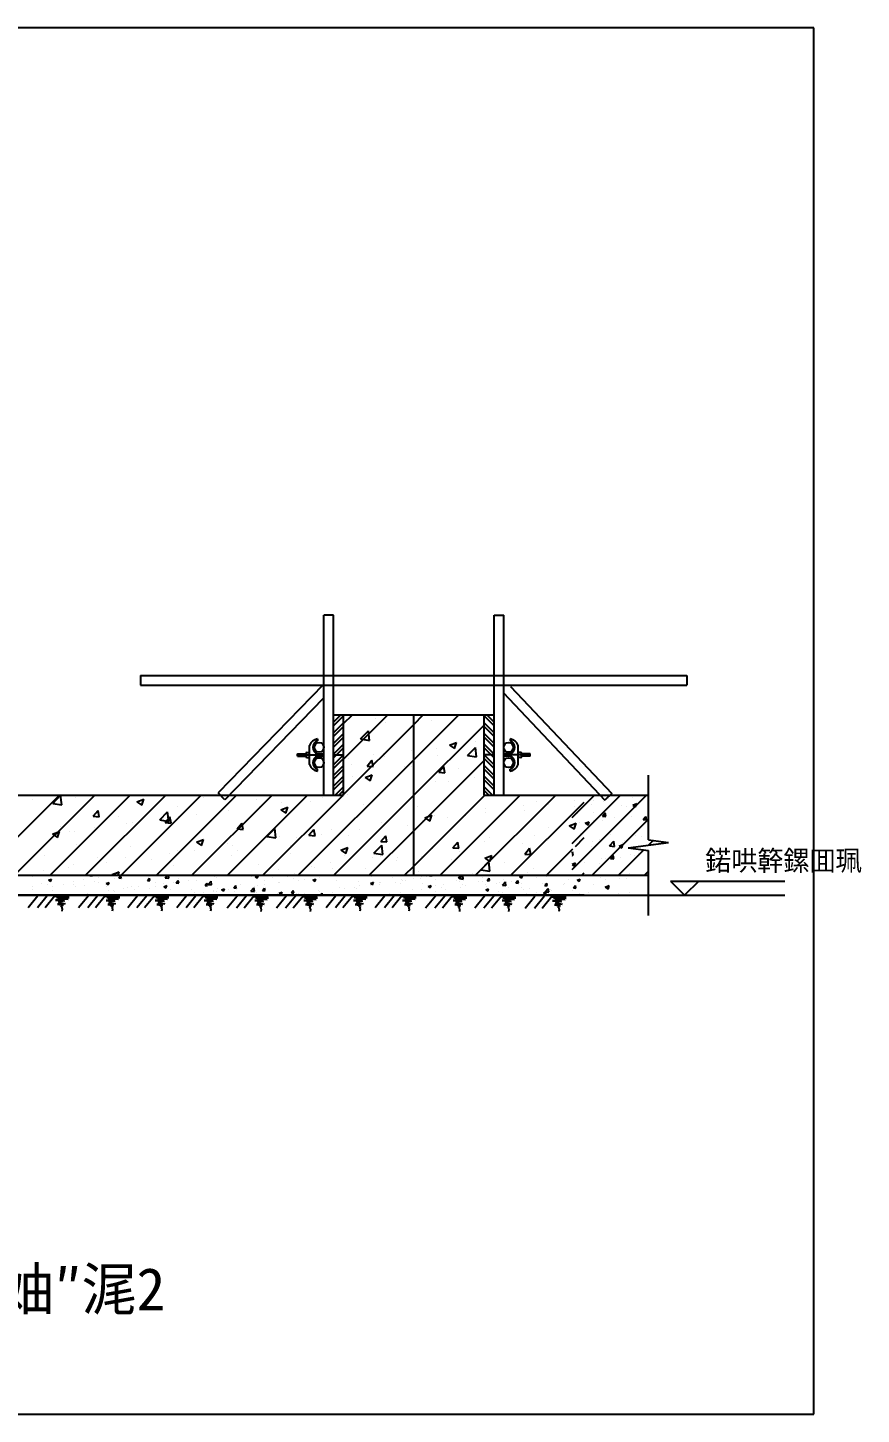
# Model space of a CAD drawing. Header units: metres. Extents: x 0 to 451, y 0 to 311.
# Drawn here: x 263.8 to 450.8, y 0 to 311.2 of the extents above; entities that cross this region are included whole.
import ezdxf

# ---------------------------------------------------------------- set-up
doc = ezdxf.new("R2010")
doc.units = ezdxf.units.M
doc.layers.add(' ', color=7, linetype='Continuous')

msp = doc.modelspace()

# ---------------------------------------------------------------- linework, layer by layer
at = {"layer": ' '}
for p, q in [((330.22, 138.98), (330.22, 179.39)), ((332.38, 179.39), (330.22, 179.39)), ((332.38, 138.98), (332.38, 179.39)), ((368.38, 138.98), (368.38, 179.39)), ((368.38, 179.39), (370.54, 179.39)), ((370.54, 138.98), (370.54, 179.39)), ((289.09, 165.81), (411.66, 165.81)), ((289.09, 165.81), (289.09, 163.65)), ((411.66, 165.81), (411.66, 163.65)), ((289.09, 163.65), (411.66, 163.65)), ((330.05, 163.73), (306.45, 139.46)), ((370.48, 161.9), (393.25, 137.85)), ((372.07, 163.36), (394.82, 139.34)), ((330.05, 160.63), (308, 137.95)), ((332.38, 138.98), (332.38, 156.98)), ((332.38, 156.98), (334.63, 156.98)), ((332.38, 156.87), (332.49, 156.98)), ((332.38, 155.33), (334.03, 156.98)), ((332.38, 154.49), (334.63, 156.74)), ((334.63, 156.98), (366.13, 156.98)), ((334.63, 138.98), (334.63, 156.98)), ((334.63, 155.02), (336.59, 156.98)), ((334.63, 147.06), (344.54, 156.98)), ((341.73, 156.11), (341.73, 156.11)), ((347.36, 156.86), (347.36, 156.86)), ((350.38, 120.98), (350.38, 156.98)), ((350.38, 154.86), (352.5, 156.98)), ((350.38, 146.9), (360.45, 156.98)), ((354.31, 155.63), (354.31, 155.63)), ((355.74, 156.93), (355.74, 156.93)), ((366.13, 138.98), (366.13, 156.98)), ((366.13, 156.98), (368.38, 156.98)), ((368.38, 154.49), (366.13, 156.74)), ((368.38, 155.33), (366.73, 156.98)), ((368.38, 156.87), (368.27, 156.98)), ((368.38, 138.98), (368.38, 156.98)), ((332.38, 152.94), (334.63, 155.19)), ((332.38, 152.1), (334.63, 154.35)), ((332.38, 150.56), (334.63, 152.81)), ((334.63, 139.11), (350.38, 154.86)), ((338.44, 151.58), (340.2, 153.41)), ((340.45, 151.27), (340.2, 153.41)), ((341.19, 153.38), (341.19, 153.38)), ((344.05, 155.24), (344.05, 155.24)), ((350.38, 138.95), (366.13, 154.7)), ((368.38, 152.94), (366.13, 155.19)), ((368.38, 152.1), (366.13, 154.35)), ((368.38, 150.56), (366.13, 152.81)), ((326.98, 145.82), (326.98, 150.14)), ((328.78, 151.58), (328.78, 151.17)), ((332.38, 149.71), (334.63, 151.96)), ((332.38, 148.17), (334.63, 150.42)), ((333.03, 147.98), (334.63, 149.58)), ((338.44, 151.58), (340.45, 151.27)), ((355.47, 149.44), (355.47, 149.44)), ((358.35, 150.19), (359.92, 150.8)), ((358.35, 150.19), (359.47, 149.44)), ((359.47, 149.44), (359.92, 150.8)), ((362.46, 147.86), (364.21, 149.68)), ((364.17, 150.97), (364.17, 150.97)), ((364.46, 147.55), (364.21, 149.68)), ((368.38, 149.71), (366.13, 151.96)), ((368.38, 148.17), (366.13, 150.42)), ((367.73, 147.98), (366.13, 149.58)), ((371.98, 151.58), (371.98, 151.17)), ((373.78, 145.82), (373.78, 150.14)), ((324.28, 147.71), (324.28, 148.25)), ((324.28, 148.25), (326.17, 148.25)), ((324.28, 148.18), (324.35, 148.25)), ((324.28, 147.98), (330.22, 147.98)), ((324.28, 147.71), (326.17, 147.71)), ((324.45, 120.98), (350.38, 146.9)), ((324.6, 147.71), (324.87, 147.98)), ((324.87, 147.98), (325.14, 148.25)), ((325.4, 147.71), (325.67, 147.98)), ((325.67, 147.98), (325.94, 148.25)), ((326.44, 148.52), (326.98, 148.52)), ((326.44, 147.98), (326.98, 147.98)), ((326.44, 147.44), (326.98, 147.44)), ((328.78, 148.25), (330.22, 148.25)), ((328.78, 148.25), (328.78, 147.71)), ((328.78, 147.91), (328.85, 147.98)), ((328.78, 147.71), (330.22, 147.71)), ((328.85, 147.98), (329.12, 148.25)), ((329.38, 147.71), (329.65, 147.98)), ((329.65, 147.98), (329.92, 148.25)), ((330.17, 147.71), (330.22, 147.76)), ((332.38, 147.98), (334.63, 147.98)), ((332.38, 147.98), (334.63, 147.98)), ((332.38, 147.33), (333.03, 147.98)), ((332.38, 145.78), (334.57, 147.98)), ((332.38, 144.94), (334.63, 147.19)), ((334.57, 147.98), (334.63, 148.03)), ((335.81, 147.24), (335.81, 147.24)), ((339.88, 145.5), (340.97, 146.79)), ((341.23, 145.38), (340.97, 146.79)), ((341.44, 147.98), (341.44, 147.98)), ((343.61, 148.38), (343.61, 148.38)), ((343.78, 147.75), (343.78, 147.75)), ((349.96, 149.1), (349.96, 149.1)), ((350.38, 130.99), (366.13, 146.74)), ((355.63, 147.87), (355.63, 147.87)), ((362.46, 147.86), (364.46, 147.55)), ((362.9, 147.76), (362.9, 147.76)), ((366.18, 147.98), (366.13, 148.03)), ((368.38, 147.98), (366.13, 147.98)), ((368.38, 144.94), (366.13, 147.19)), ((368.38, 145.78), (366.18, 147.98)), ((368.38, 147.33), (367.73, 147.98)), ((371.98, 148.25), (370.54, 148.25)), ((376.48, 147.98), (370.54, 147.98)), ((370.59, 147.71), (370.54, 147.76)), ((371.98, 147.71), (370.54, 147.71)), ((371.11, 147.98), (370.84, 148.25)), ((371.38, 147.71), (371.11, 147.98)), ((371.91, 147.98), (371.64, 148.25)), ((371.98, 147.91), (371.91, 147.98)), ((371.98, 148.25), (371.98, 147.71)), ((374.32, 148.52), (373.78, 148.52)), ((374.32, 147.98), (373.78, 147.98)), ((374.32, 147.44), (373.78, 147.44)), ((376.48, 148.25), (374.59, 148.25)), ((376.48, 147.71), (374.59, 147.71)), ((375.09, 147.98), (374.82, 148.25)), ((375.36, 147.71), (375.09, 147.98)), ((375.89, 147.98), (375.62, 148.25)), ((376.16, 147.71), (375.89, 147.98)), ((376.48, 148.18), (376.41, 148.25)), ((376.48, 147.71), (376.48, 148.25)), ((328.78, 144.38), (328.78, 144.78)), ((332.38, 143.4), (334.63, 145.65)), ((332.38, 142.55), (334.63, 144.8)), ((332.38, 141.01), (334.63, 143.26)), ((336.35, 145.86), (336.35, 145.86)), ((336.66, 143.25), (336.66, 143.25)), ((339.44, 142.94), (341.02, 143.54)), ((339.88, 145.5), (341.23, 145.38)), ((340.56, 142.18), (341.02, 143.54)), ((348.36, 145.35), (348.36, 145.35)), ((349.78, 145.5), (349.78, 145.5)), ((356.02, 144.09), (357.1, 145.38)), ((356.02, 144.09), (357.36, 143.97)), ((357.36, 143.97), (357.1, 145.38)), ((360.37, 144.85), (360.37, 144.85)), ((368.38, 143.4), (366.13, 145.65)), ((368.38, 142.55), (366.13, 144.8)), ((368.38, 141.01), (366.13, 143.26)), ((371.98, 144.38), (371.98, 144.78)), ((403.01, 128.91), (403.01, 143.48)), ((332.38, 140.17), (334.63, 142.42)), ((332.73, 138.98), (334.63, 140.87)), ((339.44, 142.94), (340.56, 142.18)), ((343.51, 140.26), (343.51, 140.26)), ((344.04, 140.23), (344.04, 140.23)), ((355.19, 141.95), (355.19, 141.95)), ((358.25, 142.1), (358.25, 142.1)), ((363.89, 142.84), (363.89, 142.84)), ((368.38, 140.17), (366.13, 142.42)), ((368.02, 138.98), (366.13, 140.87)), ((141.13, 138.98), (334.63, 138.98)), ((252.86, 120.98), (270.86, 138.98)), ((260.81, 120.98), (278.81, 138.98)), ((264.87, 137.9), (264.87, 137.9)), ((268.77, 120.98), (286.77, 138.98)), ((269.39, 137.11), (271.14, 138.94)), ((269.39, 137.11), (271.39, 136.8)), ((271.39, 136.8), (271.14, 138.94)), ((274.57, 138.33), (274.57, 138.33)), ((276.72, 120.98), (294.72, 138.98)), ((284.68, 120.98), (302.68, 138.98)), ((288.2, 137.48), (289.78, 138.09)), ((288.2, 137.48), (289.32, 136.73)), ((289.32, 136.73), (289.78, 138.09)), ((291.09, 138.97), (291.09, 138.97)), ((292.63, 120.98), (310.63, 138.98)), ((300.59, 120.98), (318.59, 138.98)), ((303.11, 138.46), (303.11, 138.46)), ((308.54, 120.98), (326.54, 138.98)), ((310.42, 138.75), (310.42, 138.75)), ((315.12, 137.95), (315.12, 137.95)), ((316.5, 120.98), (334.5, 138.98)), ((320.59, 137.24), (320.59, 137.24)), ((327.13, 137.45), (327.13, 137.45)), ((329.89, 138.37), (329.89, 138.37)), ((332.14, 138.82), (332.14, 138.82)), ((332.41, 120.98), (350.38, 138.95)), ((333.58, 138.98), (334.63, 140.03)), ((335.52, 139.11), (335.52, 139.11)), ((339.14, 136.94), (339.14, 136.94)), ((350.38, 123.04), (366.32, 138.98)), ((356.27, 120.98), (374.27, 138.98)), ((364.23, 120.98), (382.23, 138.98)), ((367.18, 138.98), (366.13, 140.03)), ((366.13, 138.98), (403.01, 138.98)), ((372.18, 120.98), (388.63, 137.42)), ((377.84, 137.48), (377.84, 137.48)), ((380.7, 136.96), (380.7, 136.96)), ((386.33, 137.7), (386.33, 137.7)), ((388.22, 138.84), (388.22, 138.84)), ((394.82, 139.34), (393.25, 137.85)), ((278.45, 134.22), (279.53, 135.51)), ((278.45, 134.22), (279.79, 134.1)), ((279.79, 134.1), (279.53, 135.51)), ((284.17, 134.24), (284.17, 134.24)), ((293.4, 133.39), (295.15, 135.21)), ((294.59, 132.81), (295.67, 134.1)), ((295.4, 133.08), (295.15, 135.21)), ((295.93, 132.69), (295.67, 134.1)), ((297.29, 136.49), (297.29, 136.49)), ((297.54, 134.11), (297.54, 134.11)), ((301.53, 134.63), (301.53, 134.63)), ((307.16, 135.37), (307.16, 135.37)), ((308.9, 135.55), (308.9, 135.55)), ((315.68, 136.49), (315.68, 136.49)), ((320.54, 135.68), (322.11, 136.29)), ((320.54, 135.68), (321.66, 134.93)), ((321.66, 134.93), (322.11, 136.28)), ((351.15, 136.43), (351.15, 136.43)), ((352.87, 133.88), (354.45, 134.48)), ((352.87, 133.88), (353.99, 133.12)), ((353.99, 133.12), (354.45, 134.48)), ((354.92, 134.46), (354.92, 134.46)), ((357.97, 133.97), (357.97, 133.97)), ((361.97, 134.33), (361.97, 134.33)), ((363.16, 135.92), (363.16, 135.92)), ((366.47, 136.04), (366.47, 136.04)), ((366.49, 135.09), (366.49, 135.09)), ((375.1, 136.58), (375.1, 136.58)), ((375.17, 135.42), (375.17, 135.42)), ((387.18, 134.91), (387.18, 134.91)), ((269.3, 130.23), (270.87, 130.83)), ((270.42, 129.47), (270.87, 130.83)), ((271.05, 131.99), (271.05, 131.99)), ((273.16, 130.9), (273.16, 130.9)), ((274.3, 130.84), (274.3, 130.84)), ((278.79, 131.64), (278.79, 131.64)), ((285.99, 132.52), (285.99, 132.52)), ((287.32, 132.76), (287.32, 132.76)), ((293.4, 133.39), (295.4, 133.08)), ((294.59, 132.81), (295.93, 132.69)), ((310.73, 131.4), (311.81, 132.69)), ((310.73, 131.4), (312.07, 131.28)), ((312.07, 131.28), (311.81, 132.69)), ((317.41, 129.66), (319.17, 131.49)), ((319.42, 129.35), (319.17, 131.49)), ((326.86, 129.99), (327.95, 131.28)), ((328.21, 129.87), (327.95, 131.28)), ((331.87, 131.33), (331.87, 131.33)), ((338.12, 131.35), (338.12, 131.35)), ((340.36, 120.98), (350.38, 130.99)), ((343.23, 132.77), (343.23, 132.77)), ((348.85, 132.08), (348.85, 132.08)), ((352.33, 133.23), (352.33, 133.23)), ((380.49, 131.64), (380.49, 131.64)), ((385.21, 132.08), (386.78, 132.68)), ((385.21, 132.08), (386.33, 131.32)), ((386.33, 131.32), (386.78, 132.68)), ((269.3, 130.23), (270.42, 129.47)), ((274.7, 127.98), (274.7, 127.98)), ((301.63, 128.42), (303.21, 129.03)), ((301.63, 128.42), (302.75, 127.67)), ((302.75, 127.67), (303.21, 129.03)), ((308.63, 128.06), (308.63, 128.06)), ((309.76, 127.62), (309.76, 127.62)), ((317.41, 129.66), (319.42, 129.35)), ((320.32, 129.75), (320.32, 129.75)), ((323.97, 129.49), (323.97, 129.49)), ((326.86, 129.99), (328.21, 129.87)), ((329.6, 130.23), (329.6, 130.23)), ((335.73, 129.83), (335.73, 129.83)), ((341.43, 125.94), (343.18, 127.76)), ((343, 128.57), (344.09, 129.87)), ((343, 128.57), (344.35, 128.46)), ((343.43, 125.63), (343.18, 127.76)), ((344.35, 128.46), (344.09, 129.87)), ((359.14, 127.16), (360.23, 128.45)), ((360.49, 127.04), (360.23, 128.45)), ((366.2, 128.55), (366.2, 128.55)), ((367.37, 129.39), (367.37, 129.39)), ((374.78, 128.09), (374.78, 128.09)), ((377.56, 129.99), (377.56, 129.99)), ((380.41, 128.83), (380.41, 128.83)), ((386.62, 127.46), (388.63, 129.47)), ((398.51, 127.14), (407.51, 128.32)), ((403.01, 128.91), (407.51, 128.32)), ((267.43, 125.46), (267.43, 125.46)), ((279.45, 124.96), (279.45, 124.96)), ((285.71, 125.03), (285.71, 125.03)), ((286.71, 127.47), (286.71, 127.47)), ((295.61, 125.76), (295.61, 125.76)), ((297.26, 126.62), (297.26, 126.62)), ((298.72, 126.96), (298.72, 126.96)), ((301.24, 126.5), (301.24, 126.5)), ((309.49, 125.32), (309.49, 125.32)), ((310.73, 126.46), (310.73, 126.46)), ((322.61, 127.57), (322.61, 127.57)), ((322.75, 125.95), (322.75, 125.95)), ((333.97, 126.62), (335.54, 127.23)), ((333.97, 126.62), (335.09, 125.87)), ((334.76, 125.44), (334.76, 125.44)), ((335.09, 125.87), (335.54, 127.23)), ((341.12, 124.89), (341.12, 124.89)), ((341.43, 125.94), (343.43, 125.63)), ((342.96, 125.28), (342.96, 125.28)), ((346.77, 124.93), (346.77, 124.93)), ((352.05, 125.09), (352.05, 125.09)), ((354.24, 127.14), (354.24, 127.14)), ((354.65, 126.97), (354.65, 126.97)), ((359.14, 127.16), (360.49, 127.04)), ((360.57, 126.21), (360.57, 126.21)), ((366.3, 124.82), (367.88, 125.42)), ((366.3, 124.82), (367.42, 124.06)), ((367.42, 124.06), (367.88, 125.42)), ((375.28, 125.75), (376.36, 127.04)), ((375.28, 125.75), (376.62, 125.63)), ((376.62, 125.63), (376.36, 127.04)), ((380.14, 120.98), (386.04, 126.88)), ((398.51, 127.14), (403.01, 126.54)), ((403.01, 111.98), (403.01, 126.54)), ((267.24, 122.02), (267.24, 122.02)), ((272.88, 122.76), (272.88, 122.76)), ((274.03, 123.35), (274.03, 123.35)), ((281.4, 123.89), (281.4, 123.89)), ((282.73, 121.17), (284.3, 121.77)), ((284.04, 120.98), (284.3, 121.77)), ((291.46, 124.45), (291.46, 124.45)), ((296.37, 123.07), (296.37, 123.07)), ((303.47, 123.94), (303.47, 123.94)), ((315.48, 123.43), (315.48, 123.43)), ((320.04, 122.26), (320.04, 122.26)), ((327.49, 122.93), (327.49, 122.93)), ((328, 122.63), (328, 122.63)), ((331.59, 123.84), (331.59, 123.84)), ((332.21, 122.48), (332.21, 122.48)), ((339.5, 122.42), (339.5, 122.42)), ((346.42, 124.35), (346.42, 124.35)), ((348.32, 120.98), (350.38, 123.04)), ((351.51, 121.91), (351.51, 121.91)), ((358.78, 124.43), (358.78, 124.43)), ((363.52, 121.4), (363.52, 121.4)), ((365.44, 122.21), (367.19, 124.04)), ((365.44, 122.21), (367.44, 121.9)), ((367.44, 121.9), (367.19, 124.04)), ((370.79, 123.92), (370.79, 123.92)), ((375.96, 121.52), (375.96, 121.52)), ((377.29, 122.5), (377.29, 122.5)), ((382.8, 123.41), (382.8, 123.41)), ((388.09, 120.98), (388.63, 121.51)), ((82.63, 120.98), (403.01, 120.98)), ((264.84, 118.47), (264.84, 118.47)), ((264.91, 120.72), (264.91, 120.72)), ((266.94, 119.12), (266.94, 119.12)), ((268.24, 118.92), (268.24, 118.92)), ((268.44, 119.86), (269.07, 120.1)), ((268.44, 119.86), (268.89, 119.56)), ((268.89, 119.56), (269.07, 120.1)), ((269.42, 118.35), (269.42, 118.35)), ((271.75, 118.92), (271.75, 118.92)), ((273.93, 119.66), (273.93, 119.66)), ((273.96, 118.93), (273.96, 118.93)), ((274.48, 118.56), (274.48, 118.56)), ((276.18, 119.96), (276.18, 119.96)), ((276.55, 118.72), (276.55, 118.72)), ((277.72, 120.96), (277.73, 120.98)), ((277.72, 120.96), (278.26, 120.92)), ((278.26, 120.92), (278.25, 120.98)), ((278.64, 119.61), (278.64, 119.61)), ((279.59, 120.41), (279.59, 120.41)), ((279.73, 119.47), (279.73, 119.47)), ((281.36, 118.51), (281.36, 118.51)), ((281.38, 119.14), (282.01, 119.38)), ((281.38, 119.14), (281.82, 118.84)), ((281.82, 118.84), (282.01, 119.38)), ((282.73, 121.17), (283.01, 120.98)), ((283.26, 120.24), (283.26, 120.24)), ((284.17, 120.4), (284.61, 120.92)), ((284.17, 120.4), (284.71, 120.35)), ((284.71, 120.35), (284.61, 120.92)), ((284.98, 120.37), (284.98, 120.37)), ((286.16, 118.31), (286.16, 118.31)), ((287.14, 118.39), (287.14, 118.39)), ((287.8, 120.82), (287.8, 120.82)), ((288.57, 118.35), (288.57, 118.35)), ((290.63, 119.84), (291.06, 120.35)), ((290.63, 119.84), (291.17, 119.79)), ((291.17, 119.79), (291.06, 120.35)), ((292.37, 118.49), (292.37, 118.49)), ((292.39, 119.29), (292.39, 119.29)), ((294.25, 119.1), (294.25, 119.1)), ((294.31, 118.42), (294.94, 118.66)), ((294.31, 118.42), (294.76, 118.12)), ((294.6, 120.43), (295.12, 120.98)), ((294.6, 120.43), (295.4, 120.31)), ((294.76, 118.12), (294.94, 118.66)), ((295.4, 120.31), (295.32, 120.98)), ((296.5, 119.4), (296.5, 119.4)), ((296.99, 119.13), (296.99, 119.13)), ((297.09, 119.27), (297.52, 119.79)), ((297.09, 119.27), (297.62, 119.22)), ((297.62, 119.22), (297.52, 119.79)), ((297.63, 120.19), (297.63, 120.19)), ((299.91, 119.85), (299.91, 119.85)), ((301.54, 119.7), (301.54, 119.7)), ((303.54, 118.71), (303.97, 119.22)), ((303.54, 118.71), (304.08, 118.66)), ((304.08, 118.66), (303.97, 119.22)), ((304.2, 118.94), (304.9, 119.67)), ((304.2, 118.94), (305, 118.82)), ((305, 118.82), (304.9, 119.67)), ((305.6, 120.6), (305.6, 120.6)), ((306.21, 120.38), (306.21, 120.38)), ((307.85, 120.89), (307.85, 120.89)), ((309.07, 120.86), (309.07, 120.86)), ((310, 118.14), (310.43, 118.66)), ((310.53, 118.09), (310.43, 118.66)), ((311.57, 118.84), (311.57, 118.84)), ((313.87, 120.66), (313.87, 120.66)), ((314.57, 118.54), (314.57, 118.54)), ((314.81, 120.6), (315.44, 120.84)), ((314.81, 120.6), (315.26, 120.3)), ((315.25, 120.3), (315.44, 120.84)), ((315.27, 118.59), (315.27, 118.59)), ((316.82, 119.75), (316.82, 119.75)), ((316.83, 118.84), (316.83, 118.84)), ((318.68, 120.46), (318.68, 120.46)), ((319.94, 119.27), (319.94, 119.27)), ((320.24, 119.29), (320.24, 119.29)), ((322.07, 120.65), (322.07, 120.65)), ((323.48, 120.25), (323.48, 120.25)), ((323.68, 121.36), (323.68, 121.36)), ((324.56, 119.9), (324.56, 119.9)), ((325.92, 120.03), (325.92, 120.03)), ((327.74, 119.88), (328.37, 120.12)), ((327.74, 119.88), (328.19, 119.58)), ((328.17, 120.33), (328.17, 120.33)), ((328.19, 119.58), (328.37, 120.12)), ((328.28, 120.05), (328.28, 120.05)), ((329.11, 120.48), (329.11, 120.48)), ((331.58, 120.78), (331.58, 120.78)), ((333.09, 119.85), (333.09, 119.85)), ((336, 120.85), (336, 120.85)), ((337.15, 118.27), (337.15, 118.27)), ((337.89, 119.65), (337.89, 119.65)), ((338.3, 118.79), (338.3, 118.79)), ((340.56, 118.72), (340.56, 118.72)), ((340.68, 119.16), (341.31, 119.4)), ((340.68, 119.16), (341.12, 118.86)), ((340.8, 120.65), (340.8, 120.65)), ((341.12, 118.86), (341.31, 119.4)), ((342.69, 118.88), (342.69, 118.88)), ((342.7, 119.44), (342.7, 119.44)), ((342.84, 119.37), (342.84, 119.37)), ((345.6, 120.45), (345.6, 120.45)), ((346.24, 119.47), (346.24, 119.47)), ((347.5, 119.24), (347.5, 119.24)), ((347.52, 120.04), (347.52, 120.04)), ((347.94, 119.78), (347.94, 119.78)), ((348.5, 119.77), (348.5, 119.77)), ((350.41, 120.25), (350.41, 120.25)), ((351.91, 120.22), (351.91, 120.22)), ((352.14, 120.67), (352.14, 120.67)), ((352.31, 119.04), (352.31, 119.04)), ((353.19, 120.68), (353.19, 120.68)), ((353.61, 118.44), (354.24, 118.68)), ((353.61, 118.44), (354.06, 118.14)), ((353.93, 120.96), (353.95, 120.98)), ((353.93, 120.96), (354.47, 120.91)), ((354.06, 118.14), (354.24, 118.68)), ((354.47, 120.91), (354.46, 120.98)), ((355.21, 120.04), (355.21, 120.04)), ((355.34, 118.71), (355.34, 118.71)), ((357.11, 118.83), (357.11, 118.83)), ((357.59, 120.97), (357.59, 120.97)), ((360.02, 119.84), (360.02, 119.84)), ((360.39, 120.39), (360.82, 120.91)), ((360.39, 120.39), (360.93, 120.35)), ((360.59, 119.61), (360.59, 119.61)), ((360.64, 120.26), (361.33, 120.98)), ((360.64, 120.26), (361.44, 120.13)), ((360.93, 120.34), (360.82, 120.91)), ((361.25, 118.93), (361.25, 118.93)), ((361.44, 120.13), (361.34, 120.98)), ((361.92, 118.63), (361.92, 118.63)), ((364.82, 119.64), (364.82, 119.64)), ((365.84, 120.51), (365.84, 120.51)), ((365.87, 119.56), (365.87, 119.56)), ((365.92, 121.06), (365.92, 121.06)), ((366.57, 118.91), (366.57, 118.91)), ((366.72, 118.43), (366.72, 118.43)), ((366.85, 119.83), (367.28, 120.34)), ((366.85, 119.83), (367.38, 119.78)), ((367.38, 119.78), (367.28, 120.34)), ((368.82, 119.21), (368.82, 119.21)), ((369.63, 119.43), (369.63, 119.43)), ((370.24, 118.77), (370.94, 119.5)), ((370.24, 118.77), (371.04, 118.65)), ((370.42, 120.14), (370.42, 120.14)), ((371.04, 118.64), (370.94, 119.5)), ((372.23, 119.65), (372.23, 119.65)), ((373.3, 119.26), (373.73, 119.78)), ((373.3, 119.26), (373.84, 119.22)), ((373.84, 119.22), (373.73, 119.78)), ((374.11, 120.62), (374.74, 120.86)), ((374.11, 120.62), (374.55, 120.32)), ((374.43, 119.23), (374.43, 119.23)), ((374.55, 120.32), (374.74, 120.86)), ((375.09, 120.81), (375.09, 120.81)), ((377.91, 120.4), (377.91, 120.4)), ((379.24, 119.03), (379.24, 119.03)), ((379.6, 118.45), (379.6, 118.45)), ((379.76, 118.7), (380.19, 119.22)), ((379.76, 118.7), (380.29, 118.65)), ((379.77, 119.16), (379.77, 119.16)), ((380.17, 120.7), (380.17, 120.7)), ((380.29, 118.65), (380.19, 119.21)), ((383.01, 121.07), (383.01, 121.07)), ((384.04, 118.82), (384.04, 118.82)), ((384.15, 119.03), (384.15, 119.03)), ((385.02, 120.06), (385.02, 120.06)), ((386.21, 118.13), (386.65, 118.65)), ((386.75, 118.09), (386.65, 118.65)), ((386.89, 118.35), (386.89, 118.35)), ((387.04, 119.9), (387.67, 120.14)), ((387.04, 119.9), (387.49, 119.6)), ((387.49, 119.6), (387.67, 120.14)), ((407.95, 119.66), (433.59, 119.66)), ((407.95, 119.66), (411.13, 116.48)), ((414.31, 119.66), (411.13, 116.48)), ((388.63, 116.48), (82.63, 116.48)), ((82.63, 116.48), (388.63, 116.48)), ((263.99, 116.76), (263.99, 116.76)), ((264.8, 117.72), (264.8, 117.72)), ((269.23, 117.66), (269.23, 117.66)), ((274.44, 116.48), (274.45, 116.48)), ((274.44, 116.48), (274.45, 116.48)), ((276.64, 116.59), (276.64, 116.59)), ((277.22, 116.86), (277.22, 116.86)), ((278.53, 116.61), (278.53, 116.61)), ((281.89, 117.49), (281.89, 117.49)), ((282.91, 117.61), (282.91, 117.61)), ((283.15, 117.24), (283.15, 117.24)), ((285.16, 117.91), (285.16, 117.91)), ((287.7, 117.82), (287.7, 117.82)), ((290.97, 118.11), (290.97, 118.11)), ((295.77, 117.9), (295.77, 117.9)), ((300.57, 117.7), (300.57, 117.7)), ((301.07, 117.04), (301.07, 117.04)), ((301.43, 116.71), (301.43, 116.71)), ((303.23, 117.05), (303.23, 117.05)), ((305.38, 117.5), (305.38, 117.5)), ((305.48, 117.34), (305.48, 117.34)), ((306.1, 117.38), (306.1, 117.38)), ((306.32, 117.94), (306.32, 117.94)), ((307.25, 117.7), (307.88, 117.94)), ((307.25, 117.7), (307.69, 117.4)), ((307.69, 117.4), (307.88, 117.94)), ((308.89, 117.79), (308.89, 117.79)), ((310, 118.14), (310.53, 118.09)), ((310.18, 117.29), (310.18, 117.29)), ((310.72, 118.02), (310.72, 118.02)), ((313.81, 117.45), (314.51, 118.18)), ((313.81, 117.45), (314.61, 117.33)), ((314.61, 117.33), (314.51, 118.18)), ((314.99, 117.09), (314.99, 117.09)), ((316.45, 117.58), (316.89, 118.09)), ((316.45, 117.58), (316.99, 117.53)), ((316.99, 117.53), (316.89, 118.09)), ((319.79, 116.89), (319.79, 116.89)), ((320.18, 116.98), (320.81, 117.22)), ((320.18, 116.98), (320.63, 116.68)), ((320.63, 116.68), (320.81, 117.22)), ((322.91, 117.01), (323.34, 117.53)), ((322.91, 117.01), (323.44, 116.96)), ((323.44, 116.96), (323.34, 117.53)), ((323.55, 116.48), (323.55, 116.48)), ((323.91, 116.48), (324.11, 116.69)), ((324.14, 116.48), (324.11, 116.69)), ((324.45, 116.91), (324.45, 116.91)), ((324.6, 116.69), (324.6, 116.69)), ((325.81, 116.78), (325.81, 116.78)), ((329, 117.48), (329, 117.48)), ((329.21, 117.23), (329.21, 117.23)), ((329.39, 116.48), (329.8, 116.96)), ((329.4, 116.48), (329.4, 116.48)), ((329.89, 116.48), (329.8, 116.96)), ((332.19, 117.08), (332.19, 117.08)), ((333.68, 118.16), (333.68, 118.16)), ((333.68, 116.48), (333.74, 116.5)), ((333.74, 116.48), (333.74, 116.5)), ((334.9, 117.98), (334.9, 117.98)), ((337.44, 117.98), (337.44, 117.98)), ((344.85, 116.9), (344.85, 116.9)), ((347.41, 117.04), (347.41, 117.04)), ((349.54, 116.67), (349.54, 116.67)), ((350.09, 117.81), (350.09, 117.81)), ((352.03, 117.68), (352.03, 117.68)), ((355.22, 117.42), (355.22, 117.42)), ((356.57, 118.25), (356.57, 118.25)), ((357.47, 117.71), (357.47, 117.71)), ((360.88, 118.16), (360.88, 118.16)), ((365.76, 116.57), (365.76, 116.57)), ((366.54, 117.72), (367.17, 117.96)), ((366.54, 117.72), (366.99, 117.42)), ((366.99, 117.42), (367.17, 117.96)), ((369.28, 117.36), (369.28, 117.36)), ((370.31, 117.14), (370.31, 117.14)), ((371.52, 118.22), (371.52, 118.22)), ((374.53, 118.26), (374.53, 118.26)), ((374.98, 117.82), (374.98, 117.82)), ((375.55, 116.85), (375.55, 116.85)), ((376.33, 118.02), (376.33, 118.02)), ((377.8, 117.15), (377.8, 117.15)), ((379.48, 117), (380.11, 117.24)), ((379.48, 117), (379.93, 116.7)), ((379.85, 117.28), (380.55, 118.01)), ((379.85, 117.28), (380.65, 117.16)), ((379.93, 116.7), (380.11, 117.24)), ((380.65, 117.16), (380.55, 118.01)), ((381.13, 117.82), (381.13, 117.82)), ((381.21, 117.6), (381.21, 117.6)), ((385.94, 117.62), (385.94, 117.62)), ((386.21, 118.13), (386.75, 118.09)), ((388.63, 116.48), (433.63, 116.48))]:
    msp.add_line(p, q, dxfattribs=at)
for centre in [(329.14, 149.71), (371.62, 149.71), (329.14, 146.25), (371.62, 146.25)]:
    msp.add_circle(centre, 1.08, dxfattribs=at)
for centre, radius, start, end in [((329.09, 149.34), 2.26, 97.95, 159.37), ((329.23, 149.71), 1.53, 107.05, 252.95), ((371.67, 149.34), 2.26, 20.63, 82.05), ((371.53, 149.71), 1.53, -72.95, 72.95), ((326.44, 148.25), 0.27, 90, 270), ((326.44, 147.71), 0.27, 90, 270), ((329.23, 146.25), 1.53, 107.05, 252.95), ((371.53, 146.25), 1.53, -72.95, 72.95), ((374.32, 148.25), 0.27, -90, 90), ((374.32, 147.71), 0.27, -90, 90), ((329.09, 146.61), 2.26, 200.63, 262.05), ((371.67, 146.61), 2.26, 277.95, 339.37)]:
    msp.add_arc(centre, radius, start, end, dxfattribs=at)
for p, q in [((440.15, 311.22), (0, 311.22)), ((440.15, 0), (440.15, 311.22)), ((308, 137.95), (306.45, 139.46)), ((385.9, 133.96), (390.92, 138.98)), ((385.9, 128.13), (396.76, 138.98)), ((385.9, 122.29), (402.59, 138.98)), ((390.8, 137.87), (390.8, 137.87)), ((392.93, 137.44), (392.93, 137.44)), ((393.98, 138.29), (393.98, 138.29)), ((398.79, 138.92), (398.79, 138.92)), ((399.45, 138.34), (399.45, 138.34)), ((399.51, 136.74), (400.4, 137.09)), ((400.14, 136.32), (400.4, 137.09)), ((386.33, 136.49), (386.33, 136.49)), ((390.3, 136.83), (390.3, 136.83)), ((390.79, 135.07), (390.79, 135.07)), ((392.73, 134.27), (393.49, 134.21)), ((392.74, 134.27), (393.35, 135)), ((393.49, 134.19), (393.34, 134.99)), ((395.45, 133.92), (395.45, 133.92)), ((397.08, 136.54), (397.08, 136.54)), ((398.2, 136.34), (398.2, 136.34)), ((399.29, 134.11), (399.29, 134.11)), ((399.51, 136.75), (400.14, 136.32)), ((401.85, 133.48), (402.46, 134.21)), ((402.6, 133.39), (402.45, 134.19)), ((386.17, 132.26), (386.17, 132.26)), ((387.46, 132.86), (387.46, 132.86)), ((388.84, 132.65), (389.73, 132.99)), ((388.84, 132.65), (389.47, 132.22)), ((389.47, 132.22), (389.73, 132.99)), ((390.43, 120.98), (403.01, 133.55)), ((390.64, 133.28), (390.64, 133.28)), ((392.77, 133.21), (392.77, 133.21)), ((401.84, 133.48), (402.6, 133.41)), ((386.02, 128.03), (386.02, 128.03)), ((387.3, 128.27), (387.3, 128.27)), ((387.83, 130.34), (387.83, 130.34)), ((390.51, 128.63), (390.51, 128.63)), ((392.11, 128.91), (392.11, 128.91)), ((392.62, 128.99), (392.62, 128.99)), ((394.29, 127.59), (395.28, 128.62)), ((394.61, 130.05), (394.61, 130.05)), ((395.42, 127.42), (395.28, 128.62)), ((396.42, 127.53), (397.31, 127.88)), ((397.05, 127.11), (397.31, 127.88)), ((397.29, 128.35), (397.29, 128.35)), ((397.67, 128.77), (397.67, 128.77)), ((399.14, 129.88), (399.14, 129.88)), ((400.13, 129.96), (400.13, 129.96)), ((401.39, 129.76), (401.39, 129.76)), ((403.02, 127.73), (404.06, 128.77)), ((404.07, 128.06), (404.07, 128.06)), ((385.9, 126.13), (386, 126.25)), ((385.9, 125.47), (386.14, 125.45)), ((386.14, 125.43), (385.99, 126.23)), ((390.27, 127.49), (390.27, 127.49)), ((392.46, 124.76), (392.46, 124.76)), ((393.31, 124.71), (393.31, 124.71)), ((394.29, 127.59), (395.42, 127.41)), ((394.49, 124.72), (395.25, 124.65)), ((394.5, 124.72), (395.11, 125.45)), ((395.25, 124.64), (395.1, 125.43)), ((396.27, 120.98), (401.97, 126.68)), ((396.42, 127.54), (397.05, 127.11)), ((396.79, 124.95), (396.79, 124.95)), ((398.98, 125.65), (398.98, 125.65)), ((399.97, 125.37), (399.97, 125.37)), ((400.72, 125.98), (400.72, 125.98)), ((385.9, 123.5), (386.64, 123.78)), ((385.9, 123.33), (386.38, 123.01)), ((386.38, 123.01), (386.64, 123.78)), ((388.77, 123.9), (388.77, 123.9)), ((392.08, 123.6), (392.08, 123.6)), ((398.83, 121.43), (398.83, 121.43)), ((398.86, 123.31), (398.86, 123.31)), ((402.11, 120.98), (403.01, 121.88)), ((390.75, 118.99), (390.75, 118.99)), ((392.31, 120.53), (392.31, 120.53)), ((393.33, 118.33), (394.22, 118.67)), ((393.33, 118.33), (393.96, 117.9)), ((393.45, 119.94), (393.45, 119.94)), ((393.96, 117.9), (394.22, 118.67)), ((396.63, 120.36), (396.63, 120.36)), ((398.16, 120.26), (398.16, 120.26)), ((401.44, 121), (401.44, 121)), ((266.05, 116.39), (263.85, 113.7)), ((268.13, 116.39), (265.93, 113.7)), ((269.85, 116.39), (267.64, 113.7)), ((269.76, 116.31), (273.03, 116.26)), ((272.8, 115.64), (270.01, 115.39)), ((270.01, 115.39), (272.01, 115.22)), ((273.03, 116.26), (270.18, 116.03)), ((270.18, 116.03), (273.08, 116)), ((273.08, 116), (270.52, 115.72)), ((270.52, 115.72), (272.8, 115.64)), ((272.01, 115.22), (270.57, 114.91)), ((277.36, 116.34), (275.16, 113.65)), ((279.44, 116.34), (277.24, 113.65)), ((281.16, 116.34), (278.96, 113.65)), ((281.07, 116.27), (284.34, 116.21)), ((284.11, 115.59), (281.32, 115.34)), ((281.32, 115.34), (283.32, 115.17)), ((284.34, 116.21), (281.49, 115.99)), ((281.49, 115.99), (284.4, 115.96)), ((284.4, 115.96), (281.83, 115.68)), ((281.83, 115.68), (284.11, 115.59)), ((283.32, 115.17), (281.89, 114.86)), ((288.38, 116.34), (286.18, 113.65)), ((290.47, 116.34), (288.26, 113.65)), ((292.18, 116.34), (289.98, 113.65)), ((292.09, 116.27), (295.36, 116.21)), ((295.14, 115.59), (292.35, 115.34)), ((292.35, 115.34), (294.35, 115.17)), ((295.36, 116.21), (292.51, 115.99)), ((292.51, 115.99), (295.42, 115.96)), ((295.42, 115.96), (292.85, 115.68)), ((292.85, 115.68), (295.14, 115.59)), ((294.35, 115.17), (292.91, 114.86)), ((299.41, 116.34), (297.2, 113.65)), ((301.49, 116.34), (299.28, 113.65)), ((303.2, 116.34), (301, 113.65)), ((303.11, 116.27), (306.38, 116.21)), ((306.16, 115.59), (303.37, 115.34)), ((303.37, 115.34), (305.37, 115.17)), ((306.38, 116.21), (303.54, 115.99)), ((303.54, 115.99), (306.44, 115.96)), ((306.44, 115.96), (303.87, 115.68)), ((303.87, 115.68), (306.16, 115.59)), ((305.37, 115.17), (303.93, 114.86)), ((310.72, 116.3), (308.52, 113.61)), ((312.8, 116.3), (310.6, 113.61)), ((314.52, 116.3), (312.31, 113.61)), ((314.43, 116.23), (317.7, 116.17)), ((317.47, 115.55), (314.68, 115.3)), ((314.68, 115.3), (316.68, 115.13)), ((317.7, 116.17), (314.85, 115.94)), ((314.85, 115.94), (317.75, 115.92)), ((317.75, 115.92), (315.19, 115.63)), ((315.19, 115.63), (317.47, 115.55)), ((321.74, 116.3), (319.54, 113.61)), ((323.82, 116.3), (321.62, 113.61)), ((325.54, 116.3), (323.33, 113.61)), ((325.45, 116.23), (328.72, 116.17)), ((328.49, 115.55), (325.7, 115.3)), ((325.7, 115.3), (327.7, 115.13)), ((328.72, 116.17), (325.87, 115.94)), ((325.87, 115.94), (328.77, 115.92)), ((328.77, 115.92), (326.21, 115.63)), ((326.21, 115.63), (328.49, 115.55)), ((332.89, 116.34), (330.69, 113.65)), ((334.97, 116.34), (332.77, 113.65)), ((336.69, 116.34), (334.48, 113.65)), ((336.6, 116.27), (339.87, 116.21)), ((339.64, 115.59), (336.85, 115.34)), ((336.85, 115.34), (338.85, 115.17)), ((339.87, 116.21), (337.02, 115.99)), ((337.02, 115.99), (339.92, 115.96)), ((339.92, 115.96), (337.36, 115.68)), ((337.36, 115.68), (339.64, 115.59)), ((338.85, 115.17), (337.41, 114.86)), ((343.91, 116.34), (341.71, 113.65)), ((345.99, 116.34), (343.79, 113.65)), ((347.71, 116.34), (345.5, 113.65)), ((347.62, 116.27), (350.89, 116.21)), ((350.66, 115.59), (347.87, 115.34)), ((347.87, 115.34), (349.87, 115.17)), ((350.89, 116.21), (348.04, 115.99)), ((348.04, 115.99), (350.94, 115.96)), ((350.94, 115.96), (348.38, 115.68)), ((348.38, 115.68), (350.66, 115.59)), ((349.87, 115.17), (348.44, 114.86)), ((355.23, 116.3), (353.02, 113.61)), ((357.31, 116.3), (355.1, 113.61)), ((359.02, 116.3), (356.82, 113.61)), ((358.93, 116.23), (362.2, 116.17)), ((361.98, 115.55), (359.19, 115.3)), ((359.19, 115.3), (361.19, 115.13)), ((362.2, 116.17), (359.36, 115.94)), ((359.36, 115.94), (362.26, 115.92)), ((362.26, 115.92), (359.69, 115.63)), ((359.69, 115.63), (361.98, 115.55)), ((366.25, 116.3), (364.04, 113.61)), ((368.33, 116.3), (366.12, 113.61)), ((370.04, 116.3), (367.84, 113.61)), ((369.95, 116.23), (373.22, 116.17)), ((373, 115.55), (370.21, 115.3)), ((370.21, 115.3), (372.21, 115.13)), ((373.22, 116.17), (370.38, 115.94)), ((370.38, 115.94), (373.28, 115.92)), ((373.28, 115.92), (370.71, 115.63)), ((370.71, 115.63), (373, 115.55)), ((377.56, 116.25), (375.36, 113.56)), ((379.64, 116.25), (377.44, 113.56)), ((381.36, 116.25), (379.15, 113.56)), ((381.27, 116.18), (384.54, 116.12)), ((384.31, 115.51), (381.52, 115.25)), ((381.52, 115.25), (383.52, 115.08)), ((384.54, 116.12), (381.69, 115.9)), ((381.69, 115.9), (384.59, 115.87)), ((384.59, 115.87), (382.03, 115.59)), ((382.03, 115.59), (384.31, 115.51)), ((387.58, 116.48), (387.76, 116.69)), ((387.79, 116.48), (387.76, 116.68)), ((389.61, 117.11), (389.61, 117.11)), ((396.39, 116.82), (396.39, 116.82)), ((398.67, 117.2), (398.67, 117.2)), ((272.15, 114.6), (270.4, 114.48)), ((270.4, 114.48), (271.7, 114.26)), ((270.57, 114.91), (272.15, 114.6)), ((271.7, 114.26), (271.11, 114.15)), ((271.11, 114.15), (271.5, 113.92)), ((271.5, 113.92), (271.39, 113.81)), ((271.39, 113.81), (271.39, 113.72)), ((271.39, 113.72), (271.48, 113.36)), ((271.48, 113.36), (271.42, 112.96)), ((283.47, 114.55), (281.72, 114.44)), ((281.72, 114.44), (283.01, 114.21)), ((281.89, 114.86), (283.47, 114.55)), ((283.01, 114.21), (282.42, 114.1)), ((282.42, 114.1), (282.82, 113.88)), ((282.82, 113.88), (282.7, 113.76)), ((282.7, 113.76), (282.7, 113.68)), ((282.7, 113.68), (282.79, 113.31)), ((282.79, 113.31), (282.73, 112.92)), ((294.49, 114.55), (292.74, 114.44)), ((292.74, 114.44), (294.04, 114.21)), ((292.91, 114.86), (294.49, 114.55)), ((294.04, 114.21), (293.44, 114.1)), ((293.44, 114.1), (293.84, 113.88)), ((293.84, 113.88), (293.73, 113.76)), ((293.73, 113.76), (293.73, 113.68)), ((293.73, 113.68), (293.81, 113.31)), ((293.81, 113.31), (293.75, 112.92)), ((305.51, 114.55), (303.76, 114.44)), ((303.76, 114.44), (305.06, 114.21)), ((303.93, 114.86), (305.51, 114.55)), ((305.06, 114.21), (304.47, 114.1)), ((304.47, 114.1), (304.86, 113.88)), ((304.86, 113.88), (304.75, 113.76)), ((304.75, 113.76), (304.75, 113.68)), ((304.75, 113.68), (304.83, 113.31)), ((304.83, 113.31), (304.78, 112.92)), ((316.82, 114.51), (315.07, 114.4)), ((315.07, 114.4), (316.37, 114.17)), ((316.68, 115.13), (315.24, 114.82)), ((315.24, 114.82), (316.82, 114.51)), ((316.37, 114.17), (315.78, 114.06)), ((315.78, 114.06), (316.17, 113.83)), ((316.17, 113.83), (316.06, 113.72)), ((316.06, 113.72), (316.06, 113.63)), ((316.06, 113.63), (316.15, 113.27)), ((316.15, 113.27), (316.09, 112.87)), ((327.84, 114.51), (326.1, 114.4)), ((326.1, 114.4), (327.39, 114.17)), ((327.7, 115.13), (326.27, 114.82)), ((326.27, 114.82), (327.84, 114.51)), ((327.39, 114.17), (326.8, 114.06)), ((326.8, 114.06), (327.2, 113.83)), ((327.2, 113.83), (327.08, 113.72)), ((327.08, 113.72), (327.08, 113.63)), ((327.08, 113.63), (327.17, 113.27)), ((327.17, 113.27), (327.11, 112.87)), ((338.99, 114.55), (337.25, 114.44)), ((337.25, 114.44), (338.54, 114.21)), ((337.41, 114.86), (338.99, 114.55)), ((338.54, 114.21), (337.95, 114.1)), ((337.95, 114.1), (338.34, 113.88)), ((338.34, 113.88), (338.23, 113.76)), ((338.23, 113.76), (338.23, 113.68)), ((338.23, 113.68), (338.32, 113.31)), ((338.32, 113.31), (338.26, 112.92)), ((350.01, 114.55), (348.27, 114.44)), ((348.27, 114.44), (349.56, 114.21)), ((348.44, 114.86), (350.01, 114.55)), ((349.56, 114.21), (348.97, 114.1)), ((348.97, 114.1), (349.37, 113.88)), ((349.37, 113.88), (349.25, 113.76)), ((349.25, 113.76), (349.25, 113.68)), ((349.25, 113.68), (349.34, 113.31)), ((349.34, 113.31), (349.28, 112.92)), ((361.33, 114.51), (359.58, 114.4)), ((359.58, 114.4), (360.88, 114.17)), ((361.19, 115.13), (359.75, 114.82)), ((359.75, 114.82), (361.33, 114.51)), ((360.88, 114.17), (360.29, 114.06)), ((360.29, 114.06), (360.68, 113.83)), ((360.68, 113.83), (360.57, 113.72)), ((360.57, 113.72), (360.57, 113.63)), ((360.57, 113.63), (360.65, 113.27)), ((360.65, 113.27), (360.6, 112.87)), ((372.35, 114.51), (370.6, 114.4)), ((370.6, 114.4), (371.9, 114.17)), ((372.21, 115.13), (370.77, 114.82)), ((370.77, 114.82), (372.35, 114.51)), ((371.9, 114.17), (371.31, 114.06)), ((371.31, 114.06), (371.7, 113.83)), ((371.7, 113.83), (371.59, 113.72)), ((371.59, 113.72), (371.59, 113.63)), ((371.59, 113.63), (371.67, 113.27)), ((371.67, 113.27), (371.62, 112.87)), ((383.66, 114.46), (381.92, 114.35)), ((381.92, 114.35), (383.21, 114.13)), ((383.52, 115.08), (382.08, 114.77)), ((382.08, 114.77), (383.66, 114.46)), ((383.21, 114.13), (382.62, 114.01)), ((382.62, 114.01), (383.01, 113.79)), ((383.01, 113.79), (382.9, 113.67)), ((382.9, 113.67), (382.9, 113.59)), ((382.9, 113.59), (382.99, 113.22)), ((382.99, 113.22), (382.93, 112.83)), ((0, 0), (440.15, 0))]:
    msp.add_line(p, q)

# ---------------------------------------------------------------- texts
msp.add_text('鍩哄簳鏍囬珮', height=4.5, dxfattribs=at).set_placement((415.76, 122.02))
msp.add_text('鍩虹鍙嶆佹敮妯″浘2', height=9.5).set_placement((183.24, 23.34))

doc.saveas('drawing.dxf')
